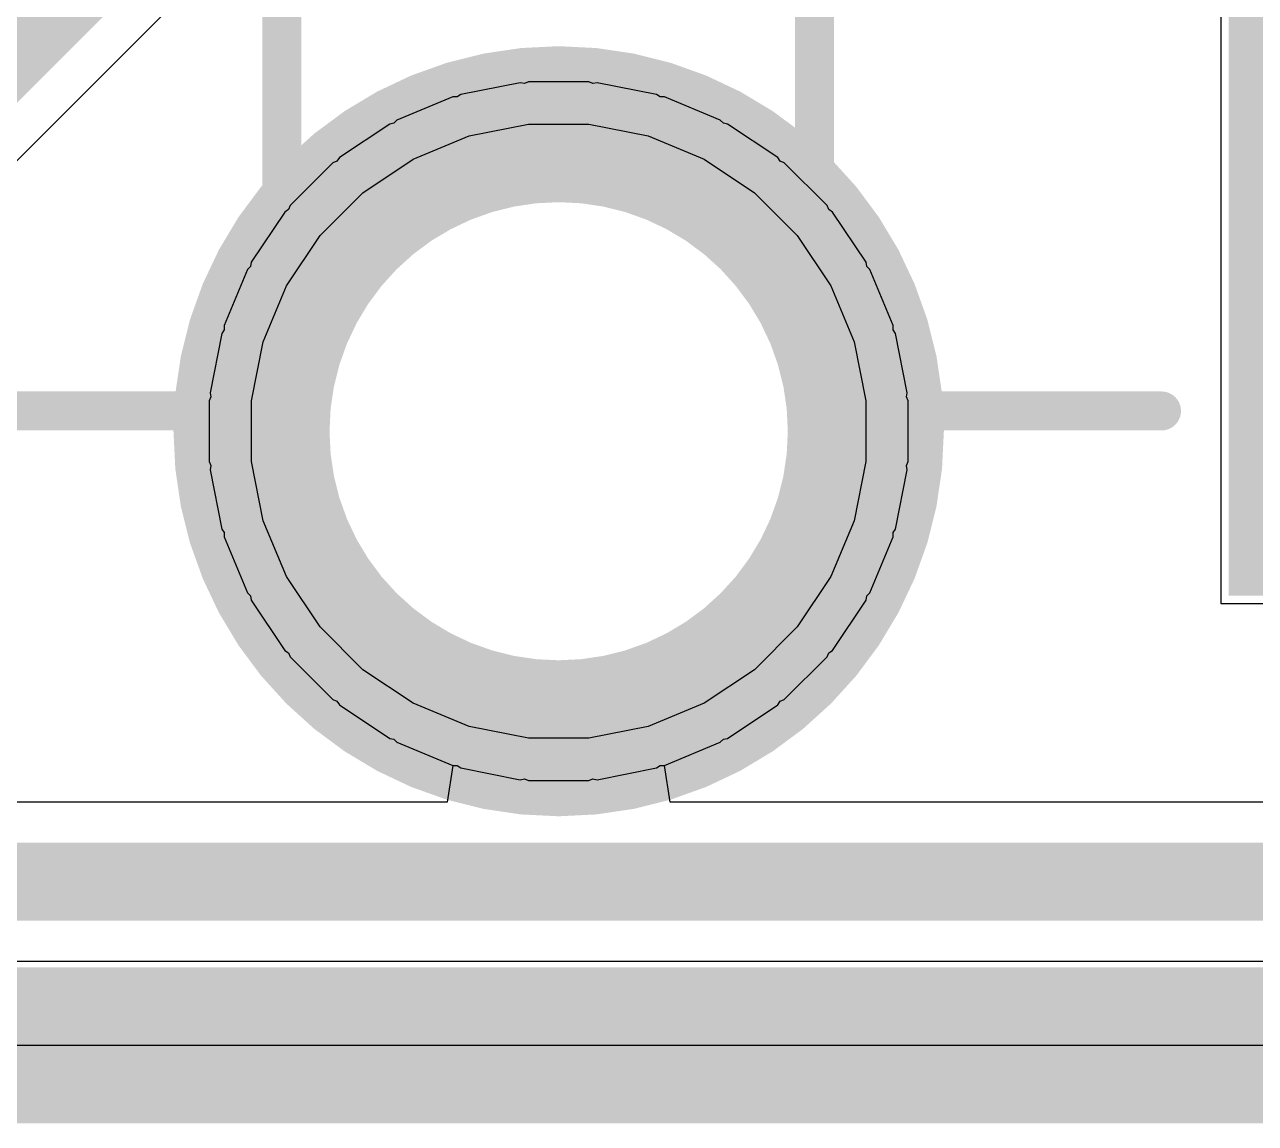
# Model space of a CAD drawing. Header units: inches. Extents: x -4.4 to 45.3, y -0.3 to 53.7.
# Drawn here: x 20.607 to 24.614, y -0.254 to 3.325 of the extents above; entities that cross this region are included whole.
import ezdxf

# ---------------------------------------------------------------- set-up
doc = ezdxf.new("R2010")
doc.units = ezdxf.units.IN
for name, color, linetype in [('Board Outline', 76, 'Continuous'), ('Bottom Layer', 5, 'Continuous'), ('Multi-Layer', 9, 'Continuous'), ('Signal_1', 16, 'Continuous'), ('Signal_2', 76, 'Continuous'), ('Top Layer', 1, 'Continuous'), ('Top Overlay', 2, 'Continuous'), ('Top Solder', 216, 'Continuous')]:
    doc.layers.add(name, color=color, linetype=linetype)

# ---------------------------------------------------------------- blocks, each defined once
blk = doc.blocks.new('SFW5R_1STE1LF_26')
at = {"layer": 'Top Overlay'}
for points in [[(-3.67, 0.55, 0.127, 0.127, 0), (-4.8, 0.55, 0.127, 0.127, 0)], [(-4.8, 0.55, 0.127, 0.127, 0), (-4.8, -3.75, 0.127, 0.127, 0)]]:
    blk.add_lwpolyline(points, format="xyseb", dxfattribs=at)
blk.add_lwpolyline([(-4.8318, 0.55, 0.0635, 0.0635, 1), (-4.7683, 0.55, 0.0635, 0.0635, 1)], format="xyseb", close=True, dxfattribs=at)
blk.add_lwpolyline([(-4.8318, 0.55, 0.0635, 0.0635, 1), (-4.7683, 0.55, 0.0635, 0.0635, 1)], format="xyseb", close=True, dxfattribs=at)
blk = doc.blocks.new('SFW5R_1STE1LF_28')
at = {"layer": 'Top Solder'}
blk.add_hatch(color=216, dxfattribs=at).paths.add_polyline_path([(2.5484, 1.1516), (3.4516, 1.1516), (3.4516, -3.2516), (2.5484, -3.2516)])
at = {"layer": 'Top Overlay'}
for points in [[(4.8, 0.55, 0.127, 0.127, 0), (3.67, 0.55, 0.127, 0.127, 0)], [(4.8, 0.55, 0.127, 0.127, 0), (4.8, -3.75, 0.127, 0.127, 0)]]:
    blk.add_lwpolyline(points, format="xyseb", dxfattribs=at)
for points in [[(3.6383, 0.55, 0.0635, 0.0635, 1), (3.7018, 0.55, 0.0635, 0.0635, 1)], [(4.7683, 0.55, 0.0635, 0.0635, 1), (4.8318, 0.55, 0.0635, 0.0635, 1)], [(4.7683, 0.55, 0.0635, 0.0635, 1), (4.8318, 0.55, 0.0635, 0.0635, 1)]]:
    blk.add_lwpolyline(points, format="xyseb", close=True, dxfattribs=at)

msp = doc.modelspace()

# ---------------------------------------------------------------- linework, layer by layer
at = {"layer": 'Board Outline'}
for points in [[(23.3457, 2.0002, 0.508, 0.508, 1), (21.3457, 2.0002, 0.508, 0.508, 1)], [(21.2187, 2.0002, 0.254, 0.254, 1), (21.4727, 2.0002, 0.254, 0.254, 1)], [(23.2187, 2.0002, 0.254, 0.254, 1), (23.4727, 2.0002, 0.254, 0.254, 1)]]:
    msp.add_lwpolyline(points, format="xyseb", close=True, dxfattribs=at)
msp.add_lwpolyline([(0, 0, 0.508, 0.508, 0), (45.0088, 0, 0.508, 0.508, 0)], format="xyseb", dxfattribs=at)
at = {"layer": 'Bottom Layer'}
for p, q in [((19.6832, 1.983), (22.6732, 4.9729)), ((22.2204, 3.1351), (22.0272, 3.0966)), ((22.2342, 3.1323), (22.2204, 3.1351)), ((22.2472, 3.1377), (22.2342, 3.1323)), ((22.4442, 3.1377), (22.2472, 3.1377)), ((22.4572, 3.1323), (22.4442, 3.1377)), ((22.471, 3.1351), (22.4572, 3.1323)), ((22.6642, 3.0966), (22.471, 3.1351)), ((22.0014, 3.0888), (21.8194, 3.0134)), ((22.0154, 3.0888), (22.0014, 3.0888)), ((22.0272, 3.0966), (22.0154, 3.0888)), ((22.6759, 3.0888), (22.6642, 3.0966)), ((22.69, 3.0888), (22.6759, 3.0888)), ((22.8719, 3.0134), (22.69, 3.0888)), ((21.8194, 3.0134), (21.8094, 3.0035)), ((22.8819, 3.0035), (22.8719, 3.0134)), ((21.7956, 3.0007), (21.6318, 2.8913)), ((21.8094, 3.0035), (21.7956, 3.0007)), ((22.8957, 3.0007), (22.8819, 3.0035)), ((23.0595, 2.8913), (22.8957, 3.0007)), ((21.6318, 2.8913), (21.624, 2.8796)), ((23.0673, 2.8796), (23.0595, 2.8913)), ((21.611, 2.8742), (21.4717, 2.7349)), ((21.624, 2.8796), (21.611, 2.8742)), ((23.0803, 2.8742), (23.0673, 2.8796)), ((23.2196, 2.7349), (23.0803, 2.8742)), ((21.4717, 2.7349), (21.4663, 2.7219)), ((23.225, 2.7219), (23.2196, 2.7349)), ((21.4546, 2.7141), (21.3452, 2.5503)), ((21.4663, 2.7219), (21.4546, 2.7141)), ((23.2367, 2.7141), (23.225, 2.7219)), ((23.3462, 2.5503), (23.2367, 2.7141)), ((21.3325, 2.5265), (21.2571, 2.3445)), ((21.3424, 2.5365), (21.3325, 2.5265)), ((21.3452, 2.5503), (21.3424, 2.5365)), ((23.3489, 2.5365), (23.3462, 2.5503)), ((23.3589, 2.5265), (23.3489, 2.5365)), ((23.4342, 2.3445), (23.3589, 2.5265)), ((21.2571, 2.3305), (21.2493, 2.3188)), ((21.2571, 2.3445), (21.2571, 2.3305)), ((23.4342, 2.3305), (23.4342, 2.3445)), ((23.4421, 2.3188), (23.4342, 2.3305)), ((21.2493, 2.3188), (21.2108, 2.1256)), ((23.4805, 2.1256), (23.4421, 2.3188)), ((21.2108, 2.1256), (21.2136, 2.1118)), ((23.4777, 2.1118), (23.4805, 2.1256)), ((21.2136, 2.1118), (21.2082, 2.0987)), ((21.2082, 2.0987), (21.2082, 1.9018)), ((23.4831, 2.0987), (23.4777, 2.1118)), ((23.4831, 1.9018), (23.4831, 2.0987)), ((21.2082, 1.9018), (21.2136, 1.8887)), ((21.2136, 1.8887), (21.2108, 1.8749)), ((23.4777, 1.8887), (23.4831, 1.9018)), ((23.4805, 1.8749), (23.4777, 1.8887)), ((21.2108, 1.8749), (21.2493, 1.6817)), ((23.4421, 1.6817), (23.4805, 1.8749)), ((21.2493, 1.6817), (21.2571, 1.67)), ((21.2571, 1.67), (21.2571, 1.656)), ((21.2571, 1.656), (21.3325, 1.474)), ((23.3589, 1.474), (23.4342, 1.656)), ((23.4342, 1.67), (23.4421, 1.6817)), ((23.4342, 1.656), (23.4342, 1.67)), ((21.3325, 1.474), (21.3424, 1.464)), ((21.3424, 1.464), (21.3452, 1.4502)), ((21.3452, 1.4502), (21.4546, 1.2864)), ((23.2367, 1.2864), (23.3462, 1.4502)), ((23.3462, 1.4502), (23.3489, 1.464)), ((23.3489, 1.464), (23.3589, 1.474)), ((21.4546, 1.2864), (21.4663, 1.2786)), ((23.225, 1.2786), (23.2367, 1.2864)), ((21.4663, 1.2786), (21.4717, 1.2656)), ((21.4717, 1.2656), (21.611, 1.1263)), ((23.0803, 1.1263), (23.2196, 1.2656)), ((23.2196, 1.2656), (23.225, 1.2786)), ((21.611, 1.1263), (21.624, 1.1209)), ((23.0673, 1.1209), (23.0803, 1.1263)), ((21.624, 1.1209), (21.6318, 1.1092)), ((21.6318, 1.1092), (21.7956, 0.9998)), ((22.8957, 0.9998), (23.0595, 1.1092)), ((23.0595, 1.1092), (23.0673, 1.1209)), ((21.7956, 0.9998), (21.8094, 0.997)), ((21.8094, 0.997), (21.8194, 0.9871)), ((21.8194, 0.9871), (22.0014, 0.9117)), ((22.69, 0.9117), (22.8719, 0.9871)), ((22.8719, 0.9871), (22.8819, 0.997)), ((22.8819, 0.997), (22.8957, 0.9998)), ((22.0014, 0.9117), (22.0155, 0.9117)), ((22.0155, 0.9117), (22.0272, 0.9039)), ((22.0272, 0.9039), (22.2204, 0.8654)), ((22.471, 0.8654), (22.6642, 0.9039)), ((22.6642, 0.9039), (22.6759, 0.9117)), ((22.6759, 0.9117), (22.69, 0.9117)), ((22.2204, 0.8654), (22.2342, 0.8682)), ((22.2342, 0.8682), (22.2472, 0.8628)), ((22.2472, 0.8628), (22.4442, 0.8628)), ((22.4442, 0.8628), (22.4572, 0.8682)), ((22.4572, 0.8682), (22.471, 0.8654)), ((45.0088, 0), (0, 0))]:
    msp.add_line(p, q, dxfattribs=at)
msp.add_lwpolyline([(19.4818, 2.1844, 0.3048, 0.3048, 0), (22.5552, 5.2578, 0.3048, 0.3048, 0)], format="xyseb", dxfattribs=at)
at = {"layer": 'Multi-Layer'}
for p, q in [((22.054, 2.9618), (22.2472, 3.0003)), ((22.2472, 3.0003), (22.3457, 3.0003)), ((22.3457, 3.0003), (22.4442, 3.0003)), ((22.4442, 3.0003), (22.6374, 2.9618)), ((21.872, 2.8864), (22.054, 2.9618)), ((22.6374, 2.9618), (22.8193, 2.8864)), ((21.7082, 2.777), (21.872, 2.8864)), ((22.8193, 2.8864), (22.9831, 2.777)), ((21.5689, 2.6377), (21.7082, 2.777)), ((22.9831, 2.777), (23.1224, 2.6377)), ((21.4595, 2.4739), (21.5689, 2.6377)), ((23.1224, 2.6377), (23.2319, 2.4739)), ((21.3841, 2.2919), (21.4595, 2.4739)), ((23.2319, 2.4739), (23.3072, 2.2919)), ((21.3457, 2.0987), (21.3841, 2.2919)), ((23.3072, 2.2919), (23.3457, 2.0987)), ((21.3457, 2.0002), (21.3457, 2.0987)), ((23.3457, 2.0987), (23.3457, 2.0002)), ((21.3457, 1.9018), (21.3457, 2.0002)), ((23.3457, 2.0002), (23.3457, 1.9018)), ((21.3841, 1.7086), (21.3457, 1.9018)), ((23.3457, 1.9018), (23.3072, 1.7086)), ((21.4595, 1.5266), (21.3841, 1.7086)), ((23.3072, 1.7086), (23.2319, 1.5266)), ((21.5689, 1.3628), (21.4595, 1.5266)), ((23.2319, 1.5266), (23.1224, 1.3628)), ((21.7082, 1.2235), (21.5689, 1.3628)), ((23.1224, 1.3628), (22.9831, 1.2235)), ((21.872, 1.1141), (21.7082, 1.2235)), ((22.9831, 1.2235), (22.8193, 1.1141)), ((22.054, 1.0387), (21.872, 1.1141)), ((22.8193, 1.1141), (22.6374, 1.0387)), ((22.2472, 1.0002), (22.054, 1.0387)), ((22.6374, 1.0387), (22.4442, 1.0002)), ((22.3457, 1.0002), (22.2472, 1.0002)), ((22.3457, 1.0002), (22.3457, 1.0002)), ((22.4442, 1.0002), (22.3457, 1.0002))]:
    msp.add_line(p, q, dxfattribs=at)
at = {"layer": 'Signal_1'}
for p, q in [((22.2204, 3.1351), (22.0272, 3.0966)), ((22.2342, 3.1323), (22.2204, 3.1351)), ((22.2472, 3.1377), (22.2342, 3.1323)), ((22.4442, 3.1377), (22.2472, 3.1377)), ((22.4572, 3.1323), (22.4442, 3.1377)), ((22.471, 3.1351), (22.4572, 3.1323)), ((22.6642, 3.0966), (22.471, 3.1351)), ((22.0014, 3.0888), (21.8194, 3.0134)), ((22.0154, 3.0888), (22.0014, 3.0888)), ((22.0272, 3.0966), (22.0154, 3.0888)), ((22.6759, 3.0888), (22.6642, 3.0966)), ((22.69, 3.0888), (22.6759, 3.0888)), ((22.8719, 3.0134), (22.69, 3.0888)), ((21.8194, 3.0134), (21.8094, 3.0035)), ((22.8819, 3.0035), (22.8719, 3.0134)), ((21.7956, 3.0007), (21.6318, 2.8913)), ((21.8094, 3.0035), (21.7956, 3.0007)), ((22.8957, 3.0007), (22.8819, 3.0035)), ((23.0595, 2.8913), (22.8957, 3.0007)), ((21.6318, 2.8913), (21.624, 2.8796)), ((23.0673, 2.8796), (23.0595, 2.8913)), ((21.611, 2.8742), (21.4717, 2.7349)), ((21.624, 2.8796), (21.611, 2.8742)), ((23.0803, 2.8742), (23.0673, 2.8796)), ((23.2196, 2.7349), (23.0803, 2.8742)), ((21.4717, 2.7349), (21.4663, 2.7219)), ((23.225, 2.7219), (23.2196, 2.7349)), ((21.4546, 2.7141), (21.3452, 2.5503)), ((21.4663, 2.7219), (21.4546, 2.7141)), ((23.2367, 2.7141), (23.225, 2.7219)), ((23.3462, 2.5503), (23.2367, 2.7141)), ((21.3325, 2.5265), (21.2571, 2.3445)), ((21.3424, 2.5365), (21.3325, 2.5265)), ((21.3452, 2.5503), (21.3424, 2.5365)), ((23.3489, 2.5365), (23.3462, 2.5503)), ((23.3589, 2.5265), (23.3489, 2.5365)), ((23.4342, 2.3445), (23.3589, 2.5265)), ((21.2571, 2.3305), (21.2493, 2.3188)), ((21.2571, 2.3445), (21.2571, 2.3305)), ((23.4342, 2.3305), (23.4342, 2.3445)), ((23.4421, 2.3188), (23.4342, 2.3305)), ((21.2493, 2.3188), (21.2108, 2.1256)), ((23.4805, 2.1256), (23.4421, 2.3188)), ((21.2108, 2.1256), (21.2136, 2.1118)), ((23.4777, 2.1118), (23.4805, 2.1256)), ((21.2136, 2.1118), (21.2082, 2.0987)), ((21.2082, 2.0987), (21.2082, 1.9018)), ((23.4831, 2.0987), (23.4777, 2.1118)), ((23.4831, 1.9018), (23.4831, 2.0987)), ((21.2082, 1.9018), (21.2136, 1.8887)), ((21.2136, 1.8887), (21.2108, 1.8749)), ((23.4777, 1.8887), (23.4831, 1.9018)), ((23.4805, 1.8749), (23.4777, 1.8887)), ((21.2108, 1.8749), (21.2493, 1.6817)), ((23.4421, 1.6817), (23.4805, 1.8749)), ((21.2493, 1.6817), (21.2571, 1.67)), ((21.2571, 1.67), (21.2571, 1.656)), ((21.2571, 1.656), (21.3325, 1.474)), ((23.3589, 1.474), (23.4342, 1.656)), ((23.4342, 1.67), (23.4421, 1.6817)), ((23.4342, 1.656), (23.4342, 1.67)), ((21.3325, 1.474), (21.3424, 1.464)), ((21.3424, 1.464), (21.3452, 1.4502)), ((21.3452, 1.4502), (21.4546, 1.2864)), ((23.2367, 1.2864), (23.3462, 1.4502)), ((23.3462, 1.4502), (23.3489, 1.464)), ((23.3489, 1.464), (23.3589, 1.474)), ((21.4546, 1.2864), (21.4663, 1.2786)), ((23.225, 1.2786), (23.2367, 1.2864)), ((21.4663, 1.2786), (21.4717, 1.2656)), ((21.4717, 1.2656), (21.611, 1.1263)), ((23.0803, 1.1263), (23.2196, 1.2656)), ((23.2196, 1.2656), (23.225, 1.2786)), ((21.611, 1.1263), (21.624, 1.1209)), ((23.0673, 1.1209), (23.0803, 1.1263)), ((21.624, 1.1209), (21.6318, 1.1092)), ((21.6318, 1.1092), (21.7956, 0.9998)), ((22.8957, 0.9998), (23.0595, 1.1092)), ((23.0595, 1.1092), (23.0673, 1.1209)), ((21.7956, 0.9998), (21.8094, 0.997)), ((21.8094, 0.997), (21.8194, 0.9871)), ((21.8194, 0.9871), (22.0014, 0.9117)), ((22.69, 0.9117), (22.8719, 0.9871)), ((22.8719, 0.9871), (22.8819, 0.997)), ((22.8819, 0.997), (22.8957, 0.9998)), ((22.0014, 0.9117), (21.9828, 0.7924)), ((22.7085, 0.7924), (22.69, 0.9117)), ((21.9828, 0.7924), (11.4627, 0.7924)), ((33.2286, 0.7924), (22.7085, 0.7924)), ((5.5118, 0.2744), (41.91, 0.2744)), ((45.0088, 0), (0, 0))]:
    msp.add_line(p, q, dxfattribs=at)
msp.add_lwpolyline([(5.5118, 0.5334, 0.254, 0.254, 0), (41.91, 0.5334, 0.254, 0.254, 0)], format="xyseb", dxfattribs=at)
at = {"layer": 'Signal_2'}
for p, q in [((22.2204, 3.1351), (22.0272, 3.0966)), ((22.2342, 3.1323), (22.2204, 3.1351)), ((22.2472, 3.1377), (22.2342, 3.1323)), ((22.4442, 3.1377), (22.2472, 3.1377)), ((22.4572, 3.1323), (22.4442, 3.1377)), ((22.471, 3.1351), (22.4572, 3.1323)), ((22.6642, 3.0966), (22.471, 3.1351)), ((22.0014, 3.0888), (21.8194, 3.0134)), ((22.0154, 3.0888), (22.0014, 3.0888)), ((22.0272, 3.0966), (22.0154, 3.0888)), ((22.6759, 3.0888), (22.6642, 3.0966)), ((22.69, 3.0888), (22.6759, 3.0888)), ((22.8719, 3.0134), (22.69, 3.0888)), ((21.8194, 3.0134), (21.8094, 3.0035)), ((22.8819, 3.0035), (22.8719, 3.0134)), ((21.7956, 3.0007), (21.6318, 2.8913)), ((21.8094, 3.0035), (21.7956, 3.0007)), ((22.8957, 3.0007), (22.8819, 3.0035)), ((23.0595, 2.8913), (22.8957, 3.0007)), ((21.6318, 2.8913), (21.624, 2.8796)), ((23.0673, 2.8796), (23.0595, 2.8913)), ((21.611, 2.8742), (21.4717, 2.7349)), ((21.624, 2.8796), (21.611, 2.8742)), ((23.0803, 2.8742), (23.0673, 2.8796)), ((23.2196, 2.7349), (23.0803, 2.8742)), ((21.4717, 2.7349), (21.4663, 2.7219)), ((23.225, 2.7219), (23.2196, 2.7349)), ((21.4546, 2.7141), (21.3452, 2.5503)), ((21.4663, 2.7219), (21.4546, 2.7141)), ((23.2367, 2.7141), (23.225, 2.7219)), ((23.3462, 2.5503), (23.2367, 2.7141)), ((21.3325, 2.5265), (21.2571, 2.3445)), ((21.3424, 2.5365), (21.3325, 2.5265)), ((21.3452, 2.5503), (21.3424, 2.5365)), ((23.3489, 2.5365), (23.3462, 2.5503)), ((23.3589, 2.5265), (23.3489, 2.5365)), ((23.4342, 2.3445), (23.3589, 2.5265)), ((21.2571, 2.3305), (21.2493, 2.3188)), ((21.2571, 2.3445), (21.2571, 2.3305)), ((23.4342, 2.3305), (23.4342, 2.3445)), ((23.4421, 2.3188), (23.4342, 2.3305)), ((21.2493, 2.3188), (21.2108, 2.1256)), ((23.4805, 2.1256), (23.4421, 2.3188)), ((21.2108, 2.1256), (21.2136, 2.1118)), ((23.4777, 2.1118), (23.4805, 2.1256)), ((21.2136, 2.1118), (21.2082, 2.0987)), ((21.2082, 2.0987), (21.2082, 1.9018)), ((23.4831, 2.0987), (23.4777, 2.1118)), ((23.4831, 1.9018), (23.4831, 2.0987)), ((21.2082, 1.9018), (21.2136, 1.8887)), ((21.2136, 1.8887), (21.2108, 1.8749)), ((23.4777, 1.8887), (23.4831, 1.9018)), ((23.4805, 1.8749), (23.4777, 1.8887)), ((21.2108, 1.8749), (21.2493, 1.6817)), ((23.4421, 1.6817), (23.4805, 1.8749)), ((21.2493, 1.6817), (21.2571, 1.67)), ((21.2571, 1.67), (21.2571, 1.656)), ((21.2571, 1.656), (21.3325, 1.474)), ((23.3589, 1.474), (23.4342, 1.656)), ((23.4342, 1.67), (23.4421, 1.6817)), ((23.4342, 1.656), (23.4342, 1.67)), ((21.3325, 1.474), (21.3424, 1.464)), ((21.3424, 1.464), (21.3452, 1.4502)), ((21.3452, 1.4502), (21.4546, 1.2864)), ((23.2367, 1.2864), (23.3462, 1.4502)), ((23.3462, 1.4502), (23.3489, 1.464)), ((23.3489, 1.464), (23.3589, 1.474)), ((21.4546, 1.2864), (21.4663, 1.2786)), ((23.225, 1.2786), (23.2367, 1.2864)), ((21.4663, 1.2786), (21.4717, 1.2656)), ((21.4717, 1.2656), (21.611, 1.1263)), ((23.0803, 1.1263), (23.2196, 1.2656)), ((23.2196, 1.2656), (23.225, 1.2786)), ((21.611, 1.1263), (21.624, 1.1209)), ((23.0673, 1.1209), (23.0803, 1.1263)), ((21.624, 1.1209), (21.6318, 1.1092)), ((21.6318, 1.1092), (21.7956, 0.9998)), ((22.8957, 0.9998), (23.0595, 1.1092)), ((23.0595, 1.1092), (23.0673, 1.1209)), ((21.7956, 0.9998), (21.8094, 0.997)), ((21.8094, 0.997), (21.8194, 0.9871)), ((21.8194, 0.9871), (22.0014, 0.9117)), ((22.69, 0.9117), (22.8719, 0.9871)), ((22.8719, 0.9871), (22.8819, 0.997)), ((22.8819, 0.997), (22.8957, 0.9998)), ((22.0014, 0.9117), (22.0155, 0.9117)), ((22.0155, 0.9117), (22.0272, 0.9039)), ((22.0272, 0.9039), (22.2204, 0.8654)), ((22.471, 0.8654), (22.6642, 0.9039)), ((22.6642, 0.9039), (22.6759, 0.9117)), ((22.6759, 0.9117), (22.69, 0.9117)), ((22.2204, 0.8654), (22.2342, 0.8682)), ((22.2342, 0.8682), (22.2472, 0.8628)), ((22.2472, 0.8628), (22.4442, 0.8628)), ((22.4442, 0.8628), (22.4572, 0.8682)), ((22.4572, 0.8682), (22.471, 0.8654)), ((45.0088, 0), (0, 0))]:
    msp.add_line(p, q, dxfattribs=at)
at = {"layer": 'Top Layer'}
for p, q in [((24.5011, 5.8932), (24.5011, 1.4392)), ((22.2204, 3.1351), (22.0272, 3.0966)), ((22.2342, 3.1323), (22.2204, 3.1351)), ((22.2472, 3.1377), (22.2342, 3.1323)), ((22.4442, 3.1377), (22.2472, 3.1377)), ((22.4572, 3.1323), (22.4442, 3.1377)), ((22.471, 3.1351), (22.4572, 3.1323)), ((22.6642, 3.0966), (22.471, 3.1351)), ((22.0014, 3.0888), (21.8194, 3.0134)), ((22.0154, 3.0888), (22.0014, 3.0888)), ((22.0272, 3.0966), (22.0154, 3.0888)), ((22.6759, 3.0888), (22.6642, 3.0966)), ((22.69, 3.0888), (22.6759, 3.0888)), ((22.8719, 3.0134), (22.69, 3.0888)), ((21.8194, 3.0134), (21.8094, 3.0035)), ((22.8819, 3.0035), (22.8719, 3.0134)), ((21.7956, 3.0007), (21.6318, 2.8913)), ((21.8094, 3.0035), (21.7956, 3.0007)), ((22.8957, 3.0007), (22.8819, 3.0035)), ((23.0595, 2.8913), (22.8957, 3.0007)), ((21.6318, 2.8913), (21.624, 2.8796)), ((23.0673, 2.8796), (23.0595, 2.8913)), ((21.611, 2.8742), (21.4717, 2.7349)), ((21.624, 2.8796), (21.611, 2.8742)), ((23.0803, 2.8742), (23.0673, 2.8796)), ((23.2196, 2.7349), (23.0803, 2.8742)), ((21.4717, 2.7349), (21.4663, 2.7219)), ((23.225, 2.7219), (23.2196, 2.7349)), ((21.4546, 2.7141), (21.3452, 2.5503)), ((21.4663, 2.7219), (21.4546, 2.7141)), ((23.2367, 2.7141), (23.225, 2.7219)), ((23.3462, 2.5503), (23.2367, 2.7141)), ((21.3325, 2.5265), (21.2571, 2.3445)), ((21.3424, 2.5365), (21.3325, 2.5265)), ((21.3452, 2.5503), (21.3424, 2.5365)), ((23.3489, 2.5365), (23.3462, 2.5503)), ((23.3589, 2.5265), (23.3489, 2.5365)), ((23.4342, 2.3445), (23.3589, 2.5265)), ((21.2571, 2.3305), (21.2493, 2.3188)), ((21.2571, 2.3445), (21.2571, 2.3305)), ((23.4342, 2.3305), (23.4342, 2.3445)), ((23.4421, 2.3188), (23.4342, 2.3305)), ((21.2493, 2.3188), (21.2108, 2.1256)), ((23.4805, 2.1256), (23.4421, 2.3188)), ((21.2108, 2.1256), (21.2136, 2.1118)), ((23.4777, 2.1118), (23.4805, 2.1256)), ((21.2136, 2.1118), (21.2082, 2.0987)), ((21.2082, 2.0987), (21.2082, 1.9018)), ((23.4831, 2.0987), (23.4777, 2.1118)), ((23.4831, 1.9018), (23.4831, 2.0987)), ((21.2082, 1.9018), (21.2136, 1.8887)), ((21.2136, 1.8887), (21.2108, 1.8749)), ((23.4777, 1.8887), (23.4831, 1.9018)), ((23.4805, 1.8749), (23.4777, 1.8887)), ((21.2108, 1.8749), (21.2493, 1.6817)), ((23.4421, 1.6817), (23.4805, 1.8749)), ((21.2493, 1.6817), (21.2571, 1.67)), ((21.2571, 1.67), (21.2571, 1.656)), ((21.2571, 1.656), (21.3325, 1.474)), ((23.3589, 1.474), (23.4342, 1.656)), ((23.4342, 1.67), (23.4421, 1.6817)), ((23.4342, 1.656), (23.4342, 1.67)), ((21.3325, 1.474), (21.3424, 1.464)), ((21.3424, 1.464), (21.3452, 1.4502)), ((21.3452, 1.4502), (21.4546, 1.2864)), ((23.2367, 1.2864), (23.3462, 1.4502)), ((23.3462, 1.4502), (23.3489, 1.464)), ((23.3489, 1.464), (23.3589, 1.474)), ((24.5011, 1.4392), (25.4551, 1.4392)), ((21.4546, 1.2864), (21.4663, 1.2786)), ((23.225, 1.2786), (23.2367, 1.2864)), ((21.4663, 1.2786), (21.4717, 1.2656)), ((21.4717, 1.2656), (21.611, 1.1263)), ((23.0803, 1.1263), (23.2196, 1.2656)), ((23.2196, 1.2656), (23.225, 1.2786)), ((21.611, 1.1263), (21.624, 1.1209)), ((23.0673, 1.1209), (23.0803, 1.1263)), ((21.624, 1.1209), (21.6318, 1.1092)), ((21.6318, 1.1092), (21.7956, 0.9998)), ((22.8957, 0.9998), (23.0595, 1.1092)), ((23.0595, 1.1092), (23.0673, 1.1209)), ((21.7956, 0.9998), (21.8094, 0.997)), ((21.8094, 0.997), (21.8194, 0.9871)), ((21.8194, 0.9871), (22.0014, 0.9117)), ((22.69, 0.9117), (22.8719, 0.9871)), ((22.8719, 0.9871), (22.8819, 0.997)), ((22.8819, 0.997), (22.8957, 0.9998)), ((22.0014, 0.9117), (22.0155, 0.9117)), ((22.0155, 0.9117), (22.0272, 0.9039)), ((22.0272, 0.9039), (22.2204, 0.8654)), ((22.471, 0.8654), (22.6642, 0.9039)), ((22.6642, 0.9039), (22.6759, 0.9117)), ((22.6759, 0.9117), (22.69, 0.9117)), ((22.2204, 0.8654), (22.2342, 0.8682)), ((22.2342, 0.8682), (22.2472, 0.8628)), ((22.2472, 0.8628), (22.4442, 0.8628)), ((22.4442, 0.8628), (22.4572, 0.8682)), ((22.4572, 0.8682), (22.471, 0.8654)), ((45.0088, 0), (0, 0))]:
    msp.add_line(p, q, dxfattribs=at)

# ---------------------------------------------------------------- block references
at = {"rotation": 180}
for name, p in [('SFW5R_1STE1LF_26', (16.6446, 2.6162)), ('SFW5R_1STE1LF_28', (27.9781, 2.6162))]:
    msp.add_blockref(name, p, dxfattribs=at)

doc.saveas('drawing.dxf')
